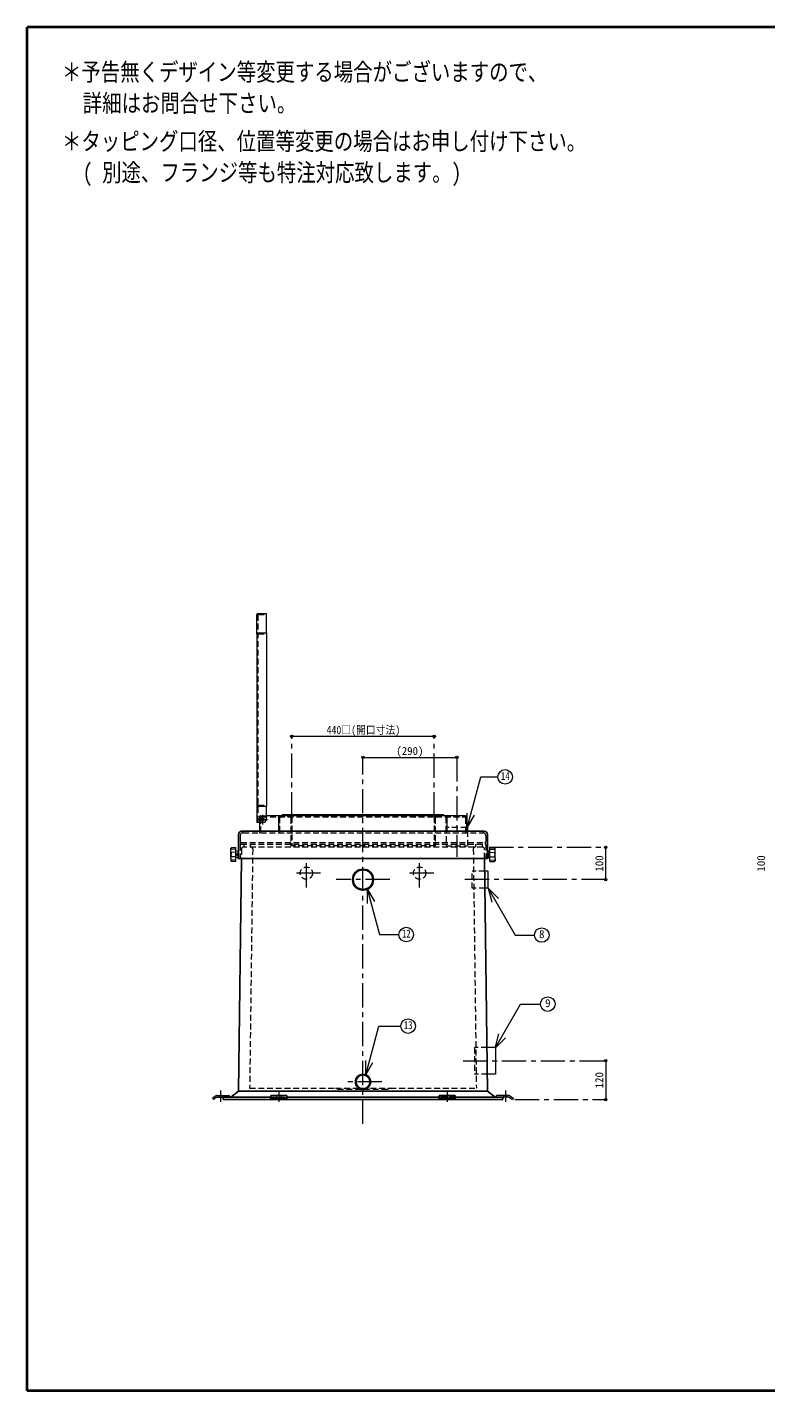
# Model space of a CAD drawing. Units: millimetres at full size, sheet at 1:15; details may follow other scales. Extents: x -3127 to 2948, y -2102 to 2112.
# Drawn here: x -3127 to -844, y -2102 to 2112 of the extents above; entities that cross this region are included whole.
import ezdxf
from ezdxf.enums import TextEntityAlignment as Align

# ---------------------------------------------------------------- set-up
doc = ezdxf.new("R2010")
doc.units = ezdxf.units.MM
doc.header["$LTSCALE"] = 15
doc.header["$PDMODE"] = 32
doc.header["$PDSIZE"] = 7.5
doc.linetypes.add('CHAIN1', pattern=[8, 5, -1, 1, -1])
doc.linetypes.add('DASHED1', pattern=[1.8, 1.2, -0.6])
doc.layers.add('0-0_ﾚｲﾔ1', color=7, linetype='Continuous', lineweight=18)
doc.styles.add('ＭＳ ゴシック', font='')
doc.styles.get('ＭＳ ゴシック').set_extended_font_data('MS Gothic')

msp = doc.modelspace()

# ---------------------------------------------------------------- linework, layer by layer
at = {"layer": '0-0_ﾚｲﾔ1', "color": 1, "lineweight": 40}
for p, q in [((-3126.58, -2102.5), (-3126.58, 2112.5)), ((2948.42, 2112.5), (-3126.58, 2112.5)), ((2948.42, -2102.5), (-3126.58, -2102.5))]:
    msp.add_line(p, q, dxfattribs=at)
at = {"layer": '0-0_ﾚｲﾔ1', "color": 4, "lineweight": 9}
for p, q in [((-2417.08, 237.5), (-2417.08, 297.5)), ((-2414.08, 300.5), (-2387.08, 300.5)), ((-2387.08, 240.5), (-2387.08, 300.5)), ((-1869.08, -79.5), (-2309.08, -79.5)), ((-2089.08, -144.5), (-1799.08, -144.5)), ((-2417.08, -292.5), (-2417.08, -345.5)), ((-2387.08, -335.5), (-2387.08, -295.5)), ((-2346.08, -325.5), (-2387.08, -325.5)), ((-1772.08, -325.5), (-1832.08, -325.5)), ((-1769.08, -328.5), (-1769.08, -369.5)), ((-2397.08, -345.5), (-2417.08, -345.5)), ((-2409.08, -345.5), (-2409.08, -369.5)), ((-1339.08, -522.5), (-1339.08, -422.5)), ((-1701.97, -496), (-1712.71, -496)), ((-1701.97, -549), (-1701.97, -496)), ((-1701.97, -549), (-1712.04, -549)), ((-1339.08, -1082.5), (-1339.08, -1202.5))]:
    msp.add_line(p, q, dxfattribs=at)
at = {"layer": '0-0_ﾚｲﾔ1', "color": 4, "linetype": 'DASHED1', "lineweight": 9}
for p, q in [((-2414.08, 296), (-2414.08, -345.5)), ((-2412.58, 297.5), (-2387.08, 297.5)), ((-2412.58, 237.5), (-2387.08, 237.5)), ((-2412.58, -292.5), (-2387.08, -292.5)), ((-2409.08, -328.5), (-2409.08, -345.5)), ((-2406.08, -325.5), (-2387.08, -325.5)), ((-2406.08, -331.5), (-2406.08, -374.5)), ((-2403.08, -328.5), (-1775.08, -328.5)), ((-2346.08, -374.5), (-2346.08, -331.5)), ((-2319.08, -322.5), (-2319.08, -325.5)), ((-2312.08, -331.5), (-2312.08, -417.5)), ((-2309.08, -328.5), (-2309.08, -417.5)), ((-1869.08, -328.5), (-1869.08, -417.5)), ((-1866.08, -331.5), (-1866.08, -417.5)), ((-1859.08, -322.5), (-1859.08, -325.5)), ((-1832.08, -374.5), (-1832.08, -331.5)), ((-1772.08, -331.5), (-1772.08, -374.5)), ((-1769.08, -361.5), (-1831.58, -361.5)), ((-1766.58, -372.45), (-1766.58, -417.5)), ((-2437.27, -412.5), (-2437.27, -422.5)), ((-1866.08, -417.5), (-2312.08, -417.5)), ((-1740.89, -412.5), (-1740.89, -422.5)), ((-1751.97, -549), (-1751.97, -496)), ((-1712.71, -496), (-1751.97, -496)), ((-1712.04, -549), (-1751.97, -549)), ((-1744.81, -1041.5), (-1744.81, -1123.5)), ((-1705.74, -1041.5), (-1744.81, -1041.5)), ((-1704.69, -1123.5), (-1744.81, -1123.5)), ((-2174.08, -1167.5), (-2004.08, -1167.5)), ((-2535.08, -1189.5), (-2535.08, -1194.5)), ((-2523.08, -1189.5), (-2523.08, -1194.5)), ((-1655.08, -1189.5), (-1655.08, -1194.5)), ((-1643.08, -1189.5), (-1643.08, -1194.5))]:
    msp.add_line(p, q, dxfattribs=at)
at = {"layer": '0-0_ﾚｲﾔ1'}
for p, q in [((-2417.08, 237.5), (-2417.08, -292.5)), ((-2414.08, -295.5), (-2387.08, -295.5)), ((-2349.08, -369.5), (-2349.08, -328.5)), ((-1832.08, -325.5), (-2346.08, -325.5)), ((-2339.08, -322.5), (-2339.08, -325.5)), ((-1839.08, -322.5), (-2339.08, -322.5)), ((-1839.08, -322.5), (-1839.08, -325.5)), ((-1829.08, -369.5), (-1829.08, -328.5)), ((-1766.9, -361.94), (-1766.9, -316.94)), ((-1766.9, -361.94), (-1744.4, -322.96)), ((-2497.58, -456.23), (-2497.58, -433.76)), ((-2497.56, -433.23), (-2497.18, -425.85)), ((-2497.56, -456.76), (-2497.18, -464.14)), ((-2481.58, -428.06), (-2496.13, -428.55)), ((-2481.58, -438.14), (-2496.13, -437.66)), ((-2481.58, -451.85), (-2496.13, -452.33)), ((-2481.58, -461.93), (-2496.13, -461.45)), ((-2482.09, -423.53), (-2495.24, -423.96)), ((-2481.58, -465.96), (-2481.58, -424.03)), ((-2476.04, -435.46), (-2481.58, -435)), ((-2476.04, -454.53), (-2481.58, -455)), ((-2478.83, -442.65), (-2478.83, -447.34)), ((-2478.2, -442), (-2475.58, -442)), ((-2478.2, -445), (-2475.58, -445)), ((-2478.2, -448), (-2475.58, -448)), ((-2475.58, -432.5), (-2474.08, -432.5)), ((-1702.58, -432.5), (-1704.08, -432.5)), ((-1699.95, -442), (-1702.58, -442)), ((-1699.95, -445), (-1702.58, -445)), ((-1699.95, -448), (-1702.58, -448)), ((-1702.12, -435.46), (-1696.58, -435)), ((-1702.12, -454.53), (-1696.58, -455)), ((-1699.33, -442.65), (-1699.33, -447.34)), ((-1696.58, -465.96), (-1696.58, -424.03)), ((-1696.58, -428.06), (-1682.03, -428.55)), ((-1696.58, -438.14), (-1682.03, -437.66)), ((-1696.58, -451.85), (-1682.03, -452.33)), ((-1696.58, -461.93), (-1682.03, -461.45)), ((-1696.06, -423.53), (-1682.91, -423.96)), ((-1680.59, -433.23), (-1680.98, -425.85)), ((-1680.59, -456.76), (-1680.98, -464.14)), ((-1680.58, -456.23), (-1680.58, -433.76)), ((-2482.09, -466.46), (-2495.24, -466.03)), ((-1696.06, -466.46), (-1682.91, -466.03)), ((-2076.19, -551.24), (-2076.19, -596.24)), ((-2076.19, -551.24), (-2053.69, -590.21)), ((-1702.11, -548.8), (-1690.46, -592.26)), ((-1702.11, -548.8), (-1670.29, -580.62)), ((-1680.96, -1043.04), (-1602.58, -907.3)), ((-1602.58, -907.3), (-1540.43, -907.3)), ((-1680.96, -1043.04), (-1669.31, -999.58)), ((-1680.96, -1043.04), (-1649.14, -1011.22)), ((-1679.81, -1041.5), (-1705.74, -1041.5)), ((-1679.81, -1041.5), (-1679.81, -1123.5)), ((-2080.8, -1126.39), (-2080.8, -1081.39)), ((-2080.8, -1126.39), (-2058.3, -1087.42)), ((-1679.81, -1123.5), (-1704.69, -1123.5)), ((-2542.87, -1190.39), (-2554.37, -1198.39)), ((-2554.37, -1198.39), (-2551.52, -1202.5)), ((-2540.65, -1194.94), (-2551.52, -1202.5)), ((-2540.01, -1189.5), (-2501.58, -1189.5)), ((-2539.23, -1194.5), (-2521.58, -1194.5)), ((-2501.58, -1194.5), (-2501.58, -1189.5)), ((-1676.58, -1194.5), (-1676.58, -1189.5)), ((-1638.15, -1189.5), (-1676.58, -1189.5)), ((-1638.93, -1194.5), (-1656.58, -1194.5)), ((-1637.5, -1194.94), (-1626.64, -1202.5)), ((-1635.29, -1190.39), (-1623.79, -1198.39)), ((-1623.79, -1198.39), (-1626.64, -1202.5))]:
    msp.add_line(p, q, dxfattribs=at)
at = {"layer": '0-0_ﾚｲﾔ1', "color": 4, "linetype": 'CHAIN1', "lineweight": 9}
for p, q in [((-2309.08, -327.5), (-2309.08, -79.5)), ((-1869.08, -327.5), (-1869.08, -79.5)), ((-2089.08, -1277.5), (-2089.08, -144.5)), ((-1799.08, -144.5), (-1799.08, -452.5)), ((-2414.58, -337), (-2384.58, -337)), ((-2399.58, -322), (-2399.58, -352)), ((-2264.08, -546.5), (-2264.08, -458.5)), ((-1914.08, -546.5), (-1914.08, -458.5)), ((-1699.08, -422.5), (-1339.08, -422.5)), ((-2220.08, -502.5), (-2308.08, -502.5)), ((-1870.08, -502.5), (-1958.08, -502.5)), ((-2006.58, -522.5), (-2171.58, -522.5)), ((-1339.08, -522.5), (-1786.97, -522.5)), ((-1779.81, -1082.5), (-1339.08, -1082.5)), ((-2529.08, -1174.5), (-2529.08, -1209.5)), ((-2349.08, -1174.5), (-2349.08, -1209.5)), ((-2030.58, -1147.5), (-2147.58, -1147.5)), ((-1829.08, -1174.5), (-1829.08, -1209.5)), ((-1649.08, -1174.5), (-1649.08, -1209.5)), ((-1619.37, -1202.5), (-1339.08, -1202.5))]:
    msp.add_line(p, q, dxfattribs=at)
at = {"layer": '0-0_ﾚｲﾔ1', "color": 5, "lineweight": 25}
for p, q in [((-2464.08, -372.5), (-1714.08, -372.5)), ((-2474.08, -382.5), (-2474.08, -457.5)), ((-1704.08, -382.5), (-1704.08, -457.5)), ((-2474.14, -1176), (-2464.95, -457.5)), ((-1704.08, -457.5), (-2474.08, -457.5)), ((-1704.01, -1176), (-1713.21, -457.5)), ((-2474.14, -1176), (-2497.58, -1194.5)), ((-1704.01, -1176), (-2474.14, -1176)), ((-1704.01, -1176), (-1680.58, -1194.5)), ((-2521.58, -1202.5), (-2521.58, -1194.5)), ((-2374.08, -1194.5), (-2521.58, -1194.5)), ((-2521.58, -1202.5), (-1656.58, -1202.5)), ((-2374.08, -1189.5), (-2324.08, -1189.5)), ((-2374.08, -1202.5), (-2374.08, -1189.5)), ((-2324.08, -1198.08), (-2374.08, -1198.08)), ((-2324.08, -1202.5), (-2324.08, -1189.5)), ((-1854.08, -1194.5), (-2324.08, -1194.5)), ((-1804.08, -1189.5), (-1854.08, -1189.5)), ((-1854.08, -1202.5), (-1854.08, -1189.5)), ((-1854.08, -1198.08), (-1804.08, -1198.08)), ((-1804.08, -1202.5), (-1804.08, -1189.5)), ((-1804.08, -1194.5), (-1656.58, -1194.5)), ((-1656.58, -1202.5), (-1656.58, -1194.5))]:
    msp.add_line(p, q, dxfattribs=at)
at = {"layer": '0-0_ﾚｲﾔ1', "linetype": 'DASHED1'}
for p, q in [((-2459.08, -377.5), (-1719.08, -377.5)), ((-2469.08, -387.5), (-2469.08, -457.5)), ((-2466.08, -407.5), (-1712.08, -407.5)), ((-2466.08, -412.5), (-1712.08, -412.5)), ((-2457.27, -412.5), (-2457.27, -422.5)), ((-1720.89, -412.5), (-1720.89, -422.5)), ((-1709.08, -387.5), (-1709.08, -457.5)), ((-2464.57, -427.43), (-2464.95, -457.5)), ((-1718.59, -422.5), (-2459.57, -422.5)), ((-2429.97, -427.56), (-2439.44, -1167.5)), ((-1748.19, -427.56), (-1738.72, -1167.5)), ((-1713.21, -457.5), (-1713.59, -427.43)), ((-2439.44, -1167.5), (-2174.08, -1167.5)), ((-2174.08, -1167.5), (-2164.08, -1171)), ((-2004.08, -1167.5), (-1738.72, -1167.5)), ((-2374.08, -1194.5), (-2324.08, -1194.5)), ((-2355.08, -1189.5), (-2355.08, -1194.5)), ((-2343.08, -1189.5), (-2343.08, -1194.5)), ((-1804.08, -1194.5), (-1854.08, -1194.5)), ((-1835.08, -1189.5), (-1835.08, -1194.5)), ((-1823.08, -1189.5), (-1823.08, -1194.5))]:
    msp.add_line(p, q, dxfattribs=at)
at = {"layer": '0-0_ﾚｲﾔ1'}
for points in [[(-2414.08, 240.5), (-2387.08, 240.5), (-2387.08, -295.5)], [(-1766.9, -361.94), (-1724.85, -204.98), (-1672.24, -204.98)], [(-2475.58, -432.5), (-2475.58, -457.5), (-2474.08, -457.5)], [(-1702.58, -432.5), (-1702.58, -457.5), (-1704.08, -457.5)], [(-2076.19, -551.24), (-2038.42, -692.2), (-1978.06, -692.2)], [(-1702.11, -548.8), (-1618.38, -693.82), (-1559.11, -693.82)], [(-2080.8, -1126.39), (-2040.29, -975.21), (-1972.28, -975.21)]]:
    msp.add_lwpolyline(points, dxfattribs=at)
at = {"layer": '0-0_ﾚｲﾔ1', "color": 4, "linetype": 'DASHED1', "lineweight": 9}
msp.add_lwpolyline([(-1831.58, -361.5), (-1831.58, -417.5), (-1766.58, -417.5)], dxfattribs=at)
at = {"layer": '0-0_ﾚｲﾔ1', "color": 4, "lineweight": 9}
msp.add_lwpolyline([(-1769.08, -361.5), (-1766.58, -361.5), (-1766.58, -372.45)], dxfattribs=at)
at = {"layer": '0-0_ﾚｲﾔ1', "linetype": 'DASHED1'}
msp.add_lwpolyline([(-2004.08, -1167.5), (-2014.08, -1171), (-2164.08, -1171)], dxfattribs=at)
at = {"layer": '0-0_ﾚｲﾔ1'}
for centre in [(-1649.74, -204.98), (-1955.56, -692.2), (-1536.61, -693.82), (-1517.93, -907.3), (-1949.78, -975.21)]:
    msp.add_circle(centre, 22.5, dxfattribs=at)
at = {"layer": '0-0_ﾚｲﾔ1', "color": 4, "lineweight": 9}
msp.add_circle((-2399.58, -337), 5, dxfattribs=at)
at = {"layer": '0-0_ﾚｲﾔ1', "color": 4, "linetype": 'DASHED1', "lineweight": 9}
for centre in [(-2264.08, -502.5), (-1914.08, -502.5)]:
    msp.add_circle(centre, 19, dxfattribs=at)
at = {"layer": '0-0_ﾚｲﾔ1', "color": 5, "lineweight": 25}
for centre, radius in [((-2089.08, -522.5), 32.5), ((-2089.08, -522.5), 30.25), ((-2089.08, -1147.5), 23.5), ((-2089.08, -1147.5), 21.35)]:
    msp.add_circle(centre, radius, dxfattribs=at)
at = {"layer": '0-0_ﾚｲﾔ1', "color": 4, "lineweight": 9}
for centre, radius, start, end in [((-2414.08, 297.5), 3, 90, 180), ((-2397.08, -335.5), 10, 270, 0), ((-1772.08, -328.5), 3, 0, 90), ((-2412.08, -369.5), 3, 270, 0), ((-1766.08, -369.5), 3, 180, 270)]:
    msp.add_arc(centre, radius, start, end, dxfattribs=at)
at = {"layer": '0-0_ﾚｲﾔ1', "color": 4, "linetype": 'DASHED1', "lineweight": 9}
for centre, radius, start, end in [((-2412.58, 296), 1.5, 90, 180), ((-2412.58, 236), 1.5, 90, 180), ((-2412.58, -291), 1.5, 180, 270), ((-2406.08, -328.5), 3, 90, 180), ((-2403.08, -331.5), 3, 90, 180), ((-2343.08, -331.5), 3, 90, 180), ((-2315.08, -331.5), 3, 0, 90), ((-2312.08, -328.5), 3, 0, 90), ((-1866.08, -328.5), 3, 90, 180), ((-1863.08, -331.5), 3, 90, 180), ((-1835.08, -331.5), 3, 0, 90), ((-1775.08, -331.5), 3, 0, 90), ((-2409.08, -374.5), 3, 270, 0), ((-2349.08, -374.5), 3, 270, 0), ((-1829.08, -374.5), 3, 180, 270), ((-1769.08, -374.5), 3, 180, 270), ((-2315.08, -410.5), 3, 0, 90), ((-2315.08, -415.5), 3, 0, 90), ((-1863.08, -410.5), 3, 90, 180), ((-1863.08, -415.5), 3, 90, 180)]:
    msp.add_arc(centre, radius, start, end, dxfattribs=at)
at = {"layer": '0-0_ﾚｲﾔ1'}
for centre, radius, start, end in [((-2414.08, 237.5), 3, 90, 180), ((-2414.08, -292.5), 3, 180, 270), ((-2346.08, -328.5), 3, 90, 180), ((-1832.08, -328.5), 3, 0, 90), ((-2352.08, -369.5), 3, 270, 0), ((-1826.08, -369.5), 3, 180, 270), ((-2487.58, -433.76), 10, 176.98087, 180), ((-2487.58, -456.23), 10, 180, 183.01913), ((-2495.18, -425.96), 2, 91.84585, 176.98087), ((-2442.74, -445), 54.34, 172.70127, 187.29873), ((-2496.14, -438.16), 0.5, 88.09085, 172.70127), ((-2496.14, -451.83), 0.5, 187.29873, 271.90915), ((-2494.51, -425.49), 2.07, 141.26695, 176.97243), ((-2486.62, -425.57), 9.96, 178.90936, 197.37998), ((-2486.62, -464.42), 9.96, 162.62002, 181.09064), ((-2482.08, -424.03), 0.5, 0, 91.84585), ((-2477.26, -443.52), 1.79, 121.62812, 150.75937), ((-2476.72, -443.5), 2.11, 134.62454, 225.37546), ((-2476.72, -446.5), 2.11, 134.62454, 225.37546), ((-2477.26, -446.47), 1.79, 209.24063, 238.37188), ((-2476.08, -435.96), 0.5, 0, 85.23636), ((-2476.08, -454.04), 0.5, 274.76364, 0), ((-1702.08, -435.96), 0.5, 94.76364, 180), ((-1702.08, -454.04), 0.5, 180, 265.23636), ((-1700.9, -443.52), 1.79, 29.24063, 58.37188), ((-1700.9, -446.47), 1.79, 301.62812, 330.75937), ((-1701.43, -443.5), 2.11, 314.62454, 45.37546), ((-1701.43, -446.5), 2.11, 314.62454, 45.37546), ((-1696.08, -424.03), 0.5, 88.15415, 180), ((-1682.98, -425.96), 2, 3.01913, 88.15415), ((-1691.54, -425.57), 9.96, 342.62002, 1.09064), ((-1691.54, -464.42), 9.96, 358.90936, 17.37998), ((-1683.65, -425.49), 2.07, 3.02757, 38.73305), ((-1682.01, -438.16), 0.5, 7.29873, 91.90915), ((-1682.01, -451.83), 0.5, 268.09085, 352.70127), ((-1735.42, -445), 54.34, 352.70127, 7.29873), ((-1690.58, -433.76), 10, 0, 3.01913), ((-1690.58, -456.23), 10, 356.98087, 0), ((-2495.18, -464.04), 2, 183.01913, 268.15415), ((-2494.51, -464.5), 2.07, 183.02757, 218.73305), ((-2482.08, -465.96), 0.5, 268.15415, 0), ((-1696.08, -465.96), 0.5, 180, 271.84585), ((-1682.98, -464.04), 2, 271.84585, 356.98087), ((-1683.65, -464.5), 2.07, 321.26695, 356.97243), ((-2540.01, -1194.5), 5, 90, 124.8085), ((-2539.23, -1197), 2.5, 90, 124.8085), ((-1638.93, -1197), 2.5, 55.1915, 90), ((-1638.15, -1194.5), 5, 55.1915, 90)]:
    msp.add_arc(centre, radius, start, end, dxfattribs=at)
at = {"layer": '0-0_ﾚｲﾔ1', "color": 5, "lineweight": 25}
for centre, start, end in [((-2464.08, -382.5), 90, 180), ((-1714.08, -382.5), 0, 90)]:
    msp.add_arc(centre, 10, start, end, dxfattribs=at)
at = {"layer": '0-0_ﾚｲﾔ1', "linetype": 'DASHED1'}
for centre, radius, start, end in [((-2459.08, -387.5), 10, 90, 180), ((-1719.08, -387.5), 10, 0, 90), ((-2466.08, -410.5), 3, 90, 180), ((-2466.08, -415.5), 3, 90, 180), ((-1712.08, -410.5), 3, 0, 90), ((-1712.08, -415.5), 3, 0, 90), ((-2459.57, -427.5), 5, 90, 179.2671), ((-2434.97, -427.5), 5, 359.2671, 90), ((-1743.19, -427.5), 5, 90, 180.7329), ((-1718.59, -427.5), 5, 0.7329, 90)]:
    msp.add_arc(centre, radius, start, end, dxfattribs=at)
at = {"layer": '0-0_ﾚｲﾔ1', "color": 1}
for p in [(-2309.08, -79.5), (-1869.08, -79.5), (-2089.08, -144.5), (-1799.08, -144.5), (-1339.08, -422.5), (-1339.08, -522.5), (-1339.08, -1082.5), (-1339.08, -1202.5)]:
    msp.add_point(p, dxfattribs=at)

# ---------------------------------------------------------------- texts
at = {"layer": '0-0_ﾚｲﾔ1', "style": 'ＭＳ ゴシック'}
for s, height, width, p in [('＊予告無くデザイン等変更する場合がございますので、', 54.99, 0.8, (-3019.44, 1930.36)), ('詳細はお問合せ下さい。', 54.99, 0.8, (-2955.15, 1833.93)), ('＊タッピング口径、位置等変更の場合はお申し付け下さい。', 54.99, 0.8, (-3019.44, 1716.08)), ('( 別途、フランジ等も特注対応致します。)', 54.99, 0.8, (-2955.15, 1619.65)), ('440□(開口寸法)', 24.74, 0.9, (-2201.58, -79.5)), ('14', 24.74, 0.8, (-1662.87, -221.85)), ('12', 24.74, 0.8, (-1968.68, -709.08)), ('13', 24.74, 0.8, (-1962.91, -992.08))]:
    msp.add_text(s, height=height, dxfattribs=dict(at, width=width)).set_placement(p, align=Align.BOTTOM_LEFT)
for s, p in [('(290)', (-1986.27, -144.5)), ('8', (-1545.05, -710.69)), ('9', (-1526.37, -924.17))]:
    msp.add_text(s, height=24.74, dxfattribs=at).set_placement(p, align=Align.BOTTOM_LEFT)
for s, p in [('100', (-1339.08, -497.81)), ('100', (-839.08, -497.81)), ('120', (-1339.08, -1167.81))]:
    msp.add_text(s, height=24.74, rotation=90, dxfattribs=at).set_placement(p, align=Align.BOTTOM_LEFT)

doc.saveas('drawing.dxf')
